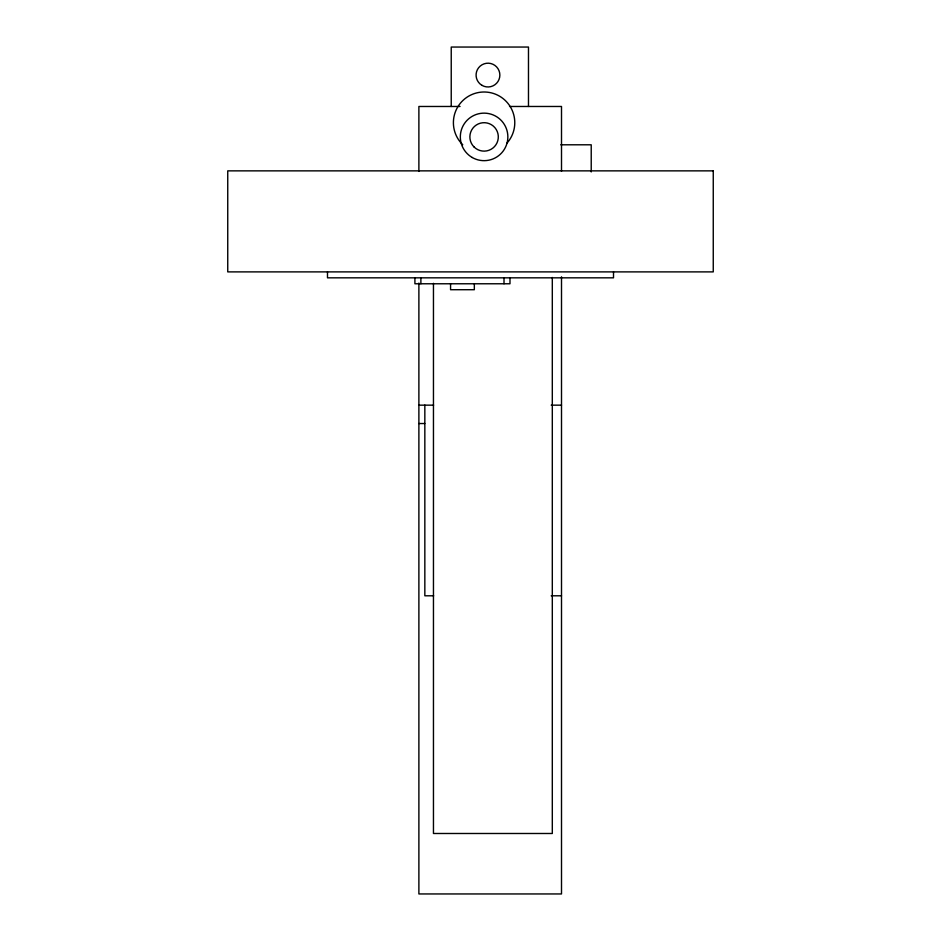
<?xml version="1.0" encoding="UTF-8"?>
<svg xmlns="http://www.w3.org/2000/svg" width="941" height="941" viewBox="0 0 941 941"><rect width="100%" height="100%" fill="white"/><g stroke="black" fill="none" stroke-linecap="round" stroke-linejoin="round"><path stroke-width="1.41" d="M460.055 106.474L418.886 106.474L418.886 171.415M509.528 106.474L561.506 106.474L561.506 171.286M560.777 144.796L591.219 144.796L591.219 171.932M418.886 405.159L433.589 405.159M551.214 405.159L561.506 405.159M418.886 423.532L424.767 423.532M433.648 595.794L424.838 595.794L424.838 405.089M551.214 595.794L561.506 595.794M613.508 271.89L613.508 277.83L327.492 277.83L327.492 271.89M561.506 276.807L561.506 893.95L418.886 893.95L418.886 283.053M552.308 277.466L552.308 833.491L433.46 833.491L433.46 283.335M528.477 106.474L528.477 47.05L451.233 47.05L451.233 106.474M509.987 277.83L509.987 283.77L414.91 283.77L414.91 277.83M504.011 277.83L504.011 283.77M474.335 283.77L474.335 289.71L450.563 289.71L450.563 283.77M420.886 277.83L420.886 283.77M462.749 144.749A30.688 30.688 0 0 1 461.725 101.675A30.688 30.688 0 0 1 504.788 100.028A30.688 30.688 0 0 1 507.046 143.056M713.254 170.862L227.746 170.862L227.746 271.89L713.254 271.89L713.254 170.862M472.206 157.488A23.772 23.772 0 0 0 507.858 136.904A23.772 23.772 0 0 0 472.206 116.319A23.772 23.772 0 0 0 472.206 157.488M474.041 146.961A14.209 14.209 0 0 0 497.824 140.585A14.209 14.209 0 0 0 480.416 123.177A14.209 14.209 0 0 0 474.041 146.961M482.027 85.372A11.88 11.88 0 0 0 499.859 75.08A11.88 11.88 0 0 0 482.027 64.788A11.88 11.88 0 0 0 482.027 85.372"/></g></svg>
